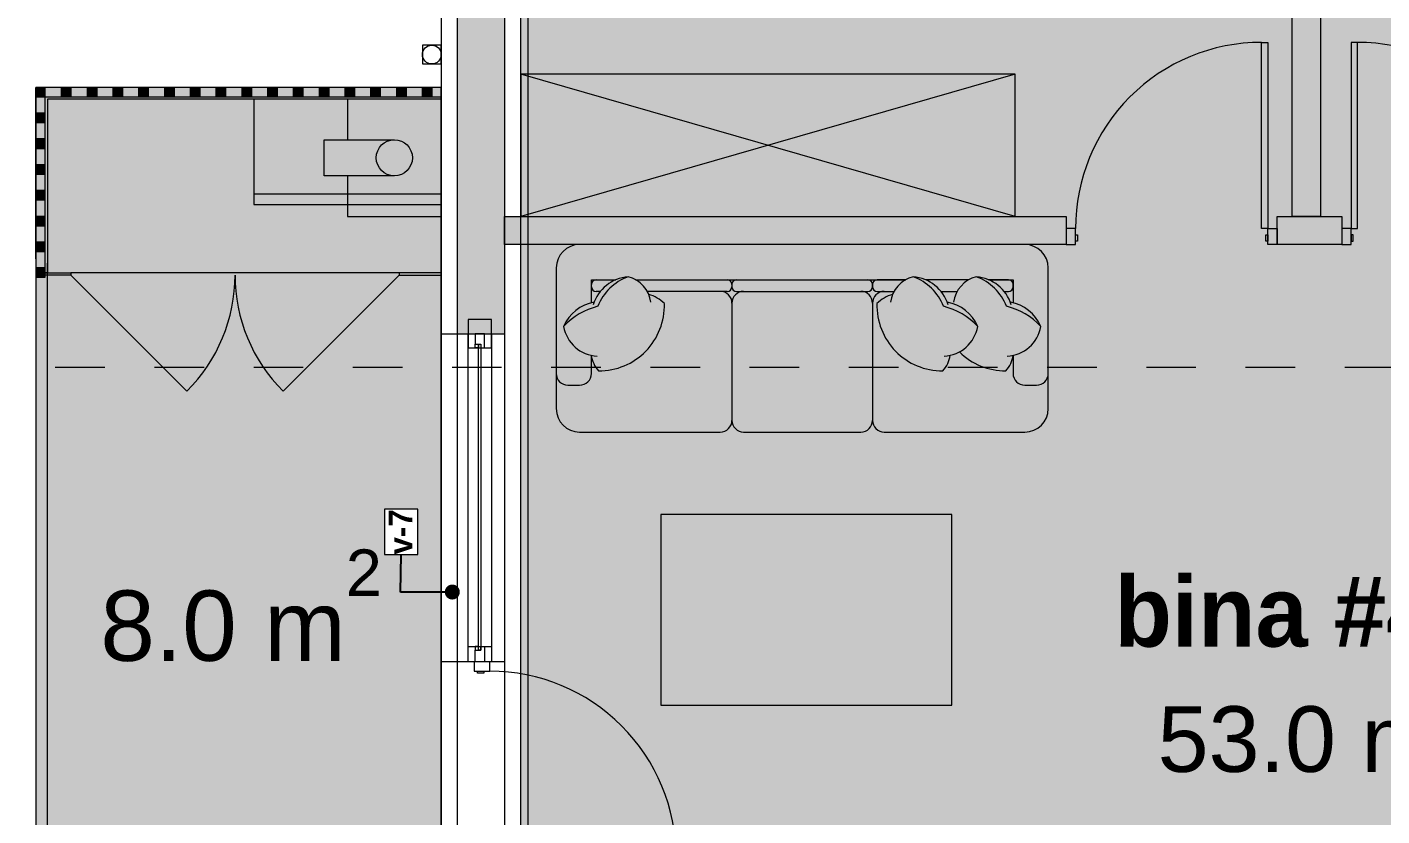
# Model space of a CAD drawing. Header units: millimetres. Extents: x 475206255 to 476720147, y 4620882299 to 4621447368.
# Drawn here: x 475231387 to 475237169, y 4621152699 to 4621156063 of the extents above; entities that cross this region are included whole.
import ezdxf

# ---------------------------------------------------------------- set-up
doc = ezdxf.new("R2010")
doc.units = ezdxf.units.MM
doc.header["$MEASUREMENT"] = 0
doc.set_wipeout_variables(frame=1)
doc.linetypes.add('Dashed', pattern=[423.333333, 211.666667, -211.666667])
for name, color, linetype, lineweight in [('2D Drafting - General_Pen_No__1_Pen_No__7', 7, 'Continuous', 0), ('2D Drafting - General_Pen_No__250_Pen_No__7_Pen_No__250', 7, 'Continuous', 0), ('2D Drafting - General_Pen_No__250_Pen_No__7_Pen_No__7', 7, 'Continuous', 0), ('2D Drafting - General_Pen_No__7_Pen_No__7_Pen_No__7', 7, 'Continuous', 0), ('Annotation - Text_Pen_No__7_Pen_No__142', 142, 'Continuous', 0), ('Doors_Pen_No__7_Pen_No__7_Pen_No__7', 7, 'Continuous', 0), ('G-Anno-Nplt_Pen_No__142', 142, 'Continuous', 0), ('G-Anno-Nplt_Pen_No__151', 151, 'Continuous', 0), ('G-Anno-Nplt_Pen_No__4', 7, 'Continuous', 0), ('G-Anno-Nplt_Pen_No__7', 7, 'Continuous', 0), ('gegmebi_Pen_No__1_Pen_No__7', 7, 'Continuous', 0), ('gegmebi_Pen_No__7_Pen_No__7', 7, 'Continuous', 0), ('kar-panjara_Pen_No__7_Pen_No__7_Pen_No__7', 7, 'Continuous', 0), ('New_0_Pen_No__7', 7, 'Continuous', 0), ('New_2D Drafting - General_Pen_No__250_Pen_No__7_Pen_No__255', 255, 'Continuous', 0), ('New_2D Drafting - General_Pen_No__30_Pen_No__9_Pen_No__9_Pen_No__255', 255, 'Continuous', 0), ('New_2D Drafting - General_Pen_No__30_Pen_No__9_Pen_No__9_Pen_No__7', 7, 'Continuous', 0), ('New_Annotation - Label_Pen_No__1', 1, 'Continuous', 0), ('New_Doors_Pen_No__7_Pen_No__7_Pen_No__250', 7, 'Continuous', 0), ('New_reg_nak_Pen_No__250', 7, 'Continuous', 0), ('New_reg_nak_Pen_No__7', 7, 'Continuous', 0), ('New_shenobebi_Pen_No__1', 1, 'Continuous', 0), ('New_shenobebi_Pen_No__7', 7, 'Continuous', 0), ('New_Structural - Bearing_Pen_No__250', 7, 'Continuous', 0), ('zoma_Pen_No__1', 1, 'Continuous', 0), ('zoma_Pen_No__142', 142, 'Continuous', 0), ('zoma_Pen_No__5_Pen_No__5', 5, 'Continuous', 0)]:
    doc.layers.add(name, color=color, linetype=linetype, lineweight=lineweight)
doc.layers.add('G-Anno-Nplt_Pen_No__254', color=7, linetype='Continuous', lineweight=0, true_color=0xcccccc)
doc.layers.add('zoma', color=7, linetype='Continuous')
doc.styles.add('GENERATED_STYLE_1', font='arial.ttf')
doc.styles.add('GENERATED_STYLE_2', font='arial.ttf')
doc.styles.add('GENERATED_STYLE_5', font='')
doc.styles.add('GENERATED_STYLE_8', font='')
doc.styles.get('GENERATED_STYLE_5').set_extended_font_data('Avaza', bold=True)
doc.styles.get('GENERATED_STYLE_8').set_extended_font_data('AcadMtavr', bold=True)
doc.dimstyles.new('GENERATED_STYLE__12', dxfattribs={"dimtxt": 500, "dimasz": 228, "dimexe": 0.18, "dimexo": 3, "dimgap": 0, "dimtad": 1, "dimtih": 1, "dimtoh": 1, "dimlfac": 0.001, "dimzin": 0, "dimdsep": 46, "dimtxsty": 'GENERATED_STYLE_2', "dimblk": 'ARROWHEAD_2', "dimblk1": 'ARROWHEAD_2', "dimblk2": 'ARROWHEAD_2', "dimcen": 0.09, "dimclrd": 1, "dimclre": 1, "dimclrt": 1, "dimadec": 0, "dimazin": 0, "dimtfac": 1, "dimtdec": 4, "dimtmove": 2, "dimatfit": 3, "dimfxl": 1, "dimtolj": 1, "dimtzin": 0, "dimarcsym": 0})
doc.dimstyles.new('GENERATED_STYLE__3', dxfattribs={"dimtxt": 200, "dimasz": 64.421331, "dimexe": 0.18, "dimexo": 3, "dimgap": 0, "dimtad": 1, "dimtih": 1, "dimtoh": 1, "dimlfac": 0.001, "dimzin": 0, "dimdsep": 46, "dimtxsty": 'GENERATED_STYLE_2', "dimblk": 'ARROWHEAD_2', "dimblk1": 'ARROWHEAD_2', "dimblk2": 'ARROWHEAD_2', "dimcen": 0.09, "dimclrd": 142, "dimclre": 142, "dimclrt": 142, "dimadec": 0, "dimazin": 0, "dimtfac": 1, "dimtdec": 4, "dimtmove": 0, "dimatfit": 3, "dimfxl": 1, "dimtolj": 1, "dimtzin": 0, "dimarcsym": 0})
doc.dimstyles.new('GENERATED_STYLE__33', dxfattribs={"dimtxt": 0.18, "dimasz": 127.68, "dimexe": 0.18, "dimexo": 0.0625, "dimgap": 0, "dimtad": 0, "dimtih": 1, "dimtoh": 1, "dimdec": 4, "dimzin": 0, "dimdsep": 46, "dimcen": 0.09, "dimadec": 0, "dimazin": 0, "dimtfac": 1, "dimtdec": 4, "dimtmove": 0, "dimatfit": 3, "dimldrblk": 'ARROWHEAD_11', "dimfxl": 1, "dimtolj": 1, "dimtzin": 0, "dimarcsym": 0})
doc.dimstyles.new('GENERATED_STYLE__9', dxfattribs={"dimtxt": 200, "dimasz": 64.421331, "dimexe": 0.18, "dimexo": 3, "dimgap": 0, "dimtad": 1, "dimlfac": 0.001, "dimzin": 0, "dimdsep": 46, "dimtxsty": 'GENERATED_STYLE_2', "dimblk": 'ARROWHEAD_2', "dimblk1": 'ARROWHEAD_2', "dimblk2": 'ARROWHEAD_2', "dimcen": 0.09, "dimclrd": 142, "dimclre": 142, "dimclrt": 142, "dimadec": 0, "dimazin": 0, "dimtfac": 1, "dimtdec": 4, "dimtmove": 0, "dimatfit": 3, "dimfxl": 1, "dimtolj": 1, "dimtzin": 0, "dimarcsym": 0})

# ---------------------------------------------------------------- blocks, each defined once
blk = doc.blocks.new('*D165', base_point=(475826095.8, 4621095193.2))
at = {"layer": 'zoma_Pen_No__142', "color": 142, "linetype": 'Continuous', "lineweight": 0, "transparency": 16777216}
for p, q in [((475299133.3, 4621159406.2), (475299133.3, 4621159447.6)), ((475299196.9, 4621159406.2), (475299069.8, 4621159406.2)), ((475299175.7, 4621159381.7), (475299091, 4621159430.6)), ((475299133.3, 4621144206.2), (475299133.3, 4621159406.2)), ((475299091, 4621144230.6), (475299175.7, 4621144181.7)), ((475299196.9, 4621144206.2), (475299069.8, 4621144206.2)), ((475299133.3, 4621144164.7), (475299133.3, 4621144206.2))]:
    blk.add_line(p, q, dxfattribs=at)
at = {"layer": 'zoma_Pen_No__142', "color": 142, "lineweight": 0, "transparency": 16777216, "insert": (475299093.3, 4621151463), "char_height": 200, "attachment_point": 7, "rotation": 90, "style": 'GENERATED_STYLE_2'}
blk.add_mtext('\\A1;{\\pql;\\fArial|b0|i0|c204|p0;\\W1.000000;15.20}', dxfattribs=at)
blk = doc.blocks.new('ARROWHEAD_2')
at = {"color": 0, "linetype": 'Continuous', "lineweight": 0}
for p, q in [((-0.378, -0.655), (0.378, 0.655)), ((0, 0), (-1, 0))]:
    blk.add_line(p, q, dxfattribs=at)
blk = doc.blocks.new('*D172', base_point=(475826095.8, 4621095193.2))
at = {"layer": 'zoma_Pen_No__142', "color": 142, "linetype": 'Continuous', "lineweight": 0, "transparency": 16777216}
for p, q in [((475298407.8, 4621154206.2), (475298280.6, 4621154206.2)), ((475298301.8, 4621154230.6), (475298386.6, 4621154181.7)), ((475298344.2, 4621152606.2), (475298344.2, 4621154206.2)), ((475298301.8, 4621152630.6), (475298386.6, 4621152581.7)), ((475298407.8, 4621152606.2), (475298280.6, 4621152606.2))]:
    blk.add_line(p, q, dxfattribs=at)
at = {"layer": 'zoma_Pen_No__142', "color": 142, "lineweight": 0, "transparency": 16777216, "insert": (475298304.2, 4621153139.2), "char_height": 200, "attachment_point": 7, "rotation": 90, "style": 'GENERATED_STYLE_2'}
blk.add_mtext('\\A1;{\\pql;\\fArial|b0|i0|c204|p0;\\W1.000000;1.60}', dxfattribs=at)
blk = doc.blocks.new('*D173', base_point=(475826095.8, 4621095193.2))
at = {"layer": 'zoma_Pen_No__142', "color": 142, "linetype": 'Continuous', "lineweight": 0, "transparency": 16777216}
for p, q in [((475298407.8, 4621159006.2), (475298280.6, 4621159006.2)), ((475298301.8, 4621159030.6), (475298386.6, 4621158981.7)), ((475298344.2, 4621154206.2), (475298344.2, 4621159006.2)), ((475298407.8, 4621154206.2), (475298280.6, 4621154206.2)), ((475298301.8, 4621154230.6), (475298386.6, 4621154181.7))]:
    blk.add_line(p, q, dxfattribs=at)
at = {"layer": 'zoma_Pen_No__142', "color": 142, "lineweight": 0, "transparency": 16777216, "char_height": 200, "attachment_point": 7, "rotation": 90, "style": 'GENERATED_STYLE_2'}
for s, insert in [('\\A1;{\\pql;\\fArial|b0|i0|c204|p0;\\W1.000000;0.40}', (475298304.2, 4621158447.8)), ('\\A1;{\\pql;\\fArial|b0|i0|c204|p0;\\W1.000000;4.80}', (475298304.2, 4621156339.2))]:
    blk.add_mtext(s, dxfattribs=dict(at, insert=insert))
blk = doc.blocks.new('*D279', base_point=(475826095.8, 4621095193.2))
at = {"layer": 'zoma_Pen_No__1', "color": 1, "linetype": 'Continuous', "lineweight": 0, "transparency": 16777216}
for p, q in [((475225307.6, 4621143981.2), (475225307.6, 4621144431.2)), ((475233224.3, 4621143981.2), (475233224.3, 4621144431.2)), ((475225394.2, 4621144356.2), (475225221, 4621144056.2)), ((475233137.7, 4621144056.2), (475233310.9, 4621144356.2)), ((475225160.9, 4621144206.2), (475225307.6, 4621144206.2)), ((475225307.6, 4621144206.2), (475233224.3, 4621144206.2)), ((475233224.3, 4621144206.2), (475233371, 4621144206.2))]:
    blk.add_line(p, q, dxfattribs=at)
at = {"layer": 'zoma_Pen_No__1', "color": 1, "lineweight": 0, "transparency": 16777216, "insert": (475225778.7, 4621144306.2), "char_height": 500, "attachment_point": 7, "style": 'GENERATED_STYLE_2'}
blk.add_mtext('\\A1;{\\pql;\\fArial|b0|i0|c204|p0;\\W1.000000;16.07}', dxfattribs=at)
blk = doc.blocks.new('*D1331', base_point=(475826095.8, 4621095193.2))
at = {"layer": 'zoma_Pen_No__142', "color": 142, "linetype": 'Continuous', "lineweight": 0, "transparency": 16777216}
for p, q in [((475233219.4, 4621160358.8), (475233219.4, 4621160486)), ((475233619.4, 4621160358.8), (475233619.4, 4621160486)), ((475233177.9, 4621160422.4), (475233219.4, 4621160422.4)), ((475233243.8, 4621160464.8), (475233194.9, 4621160380)), ((475233219.4, 4621160422.4), (475233619.4, 4621160422.4)), ((475233643.8, 4621160464.8), (475233594.9, 4621160380))]:
    blk.add_line(p, q, dxfattribs=at)
at = {"layer": 'zoma_Pen_No__142', "color": 142, "lineweight": 0, "transparency": 16777216, "insert": (475232661, 4621160462.4), "char_height": 200, "attachment_point": 7, "style": 'GENERATED_STYLE_2'}
blk.add_mtext('\\A1;{\\pql;\\fArial|b0|i0|c204|p0;\\W1.000000;0.40}', dxfattribs=at)
blk = doc.blocks.new('*D1332', base_point=(475826095.8, 4621095193.2))
at = {"layer": 'zoma_Pen_No__142', "color": 142, "linetype": 'Continuous', "lineweight": 0, "transparency": 16777216}
for p, q in [((475233619.4, 4621160358.8), (475233619.4, 4621160486)), ((475240119.4, 4621160358.8), (475240119.4, 4621160486)), ((475233643.8, 4621160464.8), (475233594.9, 4621160380)), ((475233619.4, 4621160422.4), (475240119.4, 4621160422.4)), ((475240143.8, 4621160464.8), (475240094.9, 4621160380))]:
    blk.add_line(p, q, dxfattribs=at)
at = {"layer": 'zoma_Pen_No__142', "color": 142, "lineweight": 0, "transparency": 16777216, "char_height": 200, "attachment_point": 7, "style": 'GENERATED_STYLE_2'}
for s, insert in [('\\A1;{\\pql;\\fArial|b0|i0|c204|p0;\\W1.000000;6.50}', (475236602.4, 4621160462.4)), ('\\A1;{\\pql;\\fArial|b0|i0|c204|p0;\\W1.000000;0.40}', (475239561, 4621160462.4))]:
    blk.add_mtext(s, dxfattribs=dict(at, insert=insert))
blk = doc.blocks.new('*D1390', base_point=(475826095.8, 4621095193.2))
at = {"layer": 'zoma_Pen_No__142', "color": 142, "linetype": 'Continuous', "lineweight": 0, "transparency": 16777216}
for p, q in [((475233219.4, 4621209735.5), (475233219.4, 4621209862.6)), ((475233619.4, 4621209735.5), (475233619.4, 4621209862.6)), ((475233243.8, 4621209841.4), (475233194.9, 4621209756.6)), ((475233643.8, 4621209841.4), (475233594.9, 4621209756.6)), ((475233177.9, 4621209799), (475233219.4, 4621209799)), ((475233219.4, 4621209799), (475233619.4, 4621209799))]:
    blk.add_line(p, q, dxfattribs=at)
at = {"layer": 'zoma_Pen_No__142', "color": 142, "lineweight": 0, "transparency": 16777216, "insert": (475232661, 4621209839), "char_height": 200, "attachment_point": 7, "style": 'GENERATED_STYLE_2'}
blk.add_mtext('\\A1;{\\pql;\\fArial|b0|i0|c204|p0;\\W1.000000;0.40}', dxfattribs=at)
blk = doc.blocks.new('*D1391', base_point=(475826095.8, 4621095193.2))
at = {"layer": 'zoma_Pen_No__142', "color": 142, "linetype": 'Continuous', "lineweight": 0, "transparency": 16777216}
for p, q in [((475233619.4, 4621209735.5), (475233619.4, 4621209862.6)), ((475240119.4, 4621209735.5), (475240119.4, 4621209862.6)), ((475233643.8, 4621209841.4), (475233594.9, 4621209756.6)), ((475240143.8, 4621209841.4), (475240094.9, 4621209756.6)), ((475233619.4, 4621209799), (475240119.4, 4621209799))]:
    blk.add_line(p, q, dxfattribs=at)
at = {"layer": 'zoma_Pen_No__142', "color": 142, "lineweight": 0, "transparency": 16777216, "char_height": 200, "attachment_point": 7, "style": 'GENERATED_STYLE_2'}
for s, insert in [('\\A1;{\\pql;\\fArial|b0|i0|c204|p0;\\W1.000000;6.50}', (475236602.4, 4621209839)), ('\\A1;{\\pql;\\fArial|b0|i0|c204|p0;\\W1.000000;0.40}', (475239561, 4621209839))]:
    blk.add_mtext(s, dxfattribs=dict(at, insert=insert))
blk = doc.blocks.new('*D1414', base_point=(475826095.8, 4621095193.2))
at = {"layer": 'zoma_Pen_No__142', "color": 142, "linetype": 'Continuous', "lineweight": 0, "transparency": 16777216}
for p, q in [((475233219.4, 4621191190.5), (475233219.4, 4621191317.7)), ((475233619.4, 4621191190.5), (475233619.4, 4621191317.7)), ((475233177.9, 4621191254.1), (475233219.4, 4621191254.1)), ((475233243.8, 4621191296.5), (475233194.9, 4621191211.7)), ((475233219.4, 4621191254.1), (475233619.4, 4621191254.1)), ((475233643.8, 4621191296.5), (475233594.9, 4621191211.7))]:
    blk.add_line(p, q, dxfattribs=at)
at = {"layer": 'zoma_Pen_No__142', "color": 142, "lineweight": 0, "transparency": 16777216, "insert": (475232661, 4621191294.1), "char_height": 200, "attachment_point": 7, "style": 'GENERATED_STYLE_2'}
blk.add_mtext('\\A1;{\\pql;\\fArial|b0|i0|c204|p0;\\W1.000000;0.40}', dxfattribs=at)
blk = doc.blocks.new('*D1415', base_point=(475826095.8, 4621095193.2))
at = {"layer": 'zoma_Pen_No__142', "color": 142, "linetype": 'Continuous', "lineweight": 0, "transparency": 16777216}
for p, q in [((475233619.4, 4621191190.5), (475233619.4, 4621191317.7)), ((475240119.4, 4621191190.5), (475240119.4, 4621191317.7)), ((475233643.8, 4621191296.5), (475233594.9, 4621191211.7)), ((475233619.4, 4621191254.1), (475240119.4, 4621191254.1)), ((475240143.8, 4621191296.5), (475240094.9, 4621191211.7))]:
    blk.add_line(p, q, dxfattribs=at)
at = {"layer": 'zoma_Pen_No__142', "color": 142, "lineweight": 0, "transparency": 16777216, "char_height": 200, "attachment_point": 7, "style": 'GENERATED_STYLE_2'}
for s, insert in [('\\A1;{\\pql;\\fArial|b0|i0|c204|p0;\\W1.000000;6.50}', (475236602.4, 4621191294.1)), ('\\A1;{\\pql;\\fArial|b0|i0|c204|p0;\\W1.000000;0.40}', (475239561, 4621191294.1))]:
    blk.add_mtext(s, dxfattribs=dict(at, insert=insert))
blk = doc.blocks.new('*D1448', base_point=(475826095.8, 4621095193.2))
at = {"layer": 'zoma_Pen_No__142', "color": 142, "linetype": 'Continuous', "lineweight": 0, "transparency": 16777216}
for p, q in [((475233243.8, 4621259031.2), (475233194.9, 4621258946.4)), ((475233219.4, 4621258925.2), (475233219.4, 4621259052.4)), ((475233643.8, 4621259031.2), (475233594.9, 4621258946.4)), ((475233619.4, 4621258925.2), (475233619.4, 4621259052.4)), ((475233177.9, 4621258988.8), (475233219.4, 4621258988.8)), ((475233219.4, 4621258988.8), (475233619.4, 4621258988.8))]:
    blk.add_line(p, q, dxfattribs=at)
at = {"layer": 'zoma_Pen_No__142', "color": 142, "lineweight": 0, "transparency": 16777216, "insert": (475232661, 4621259028.8), "char_height": 200, "attachment_point": 7, "style": 'GENERATED_STYLE_2'}
blk.add_mtext('\\A1;{\\pql;\\fArial|b0|i0|c204|p0;\\W1.000000;0.40}', dxfattribs=at)
blk = doc.blocks.new('*D1449', base_point=(475826095.8, 4621095193.2))
at = {"layer": 'zoma_Pen_No__142', "color": 142, "linetype": 'Continuous', "lineweight": 0, "transparency": 16777216}
for p, q in [((475233643.8, 4621259031.2), (475233594.9, 4621258946.4)), ((475233619.4, 4621258925.2), (475233619.4, 4621259052.4)), ((475240143.8, 4621259031.2), (475240094.9, 4621258946.4)), ((475240119.4, 4621258925.2), (475240119.4, 4621259052.4)), ((475233619.4, 4621258988.8), (475240119.4, 4621258988.8))]:
    blk.add_line(p, q, dxfattribs=at)
at = {"layer": 'zoma_Pen_No__142', "color": 142, "lineweight": 0, "transparency": 16777216, "char_height": 200, "attachment_point": 7, "style": 'GENERATED_STYLE_2'}
for s, insert in [('\\A1;{\\pql;\\fArial|b0|i0|c204|p0;\\W1.000000;6.50}', (475236602.4, 4621259028.8)), ('\\A1;{\\pql;\\fArial|b0|i0|c204|p0;\\W1.000000;0.40}', (475239561, 4621259028.8))]:
    blk.add_mtext(s, dxfattribs=dict(at, insert=insert))
blk = doc.blocks.new('*D1472', base_point=(475826095.8, 4621095193.2))
at = {"layer": 'zoma_Pen_No__142', "color": 142, "linetype": 'Continuous', "lineweight": 0, "transparency": 16777216}
for p, q in [((475233219.4, 4621240380.3), (475233219.4, 4621240507.4)), ((475233619.4, 4621240380.3), (475233619.4, 4621240507.4)), ((475233243.8, 4621240486.2), (475233194.9, 4621240401.5)), ((475233643.8, 4621240486.2), (475233594.9, 4621240401.5)), ((475233177.9, 4621240443.8), (475233219.4, 4621240443.8)), ((475233219.4, 4621240443.8), (475233619.4, 4621240443.8))]:
    blk.add_line(p, q, dxfattribs=at)
at = {"layer": 'zoma_Pen_No__142', "color": 142, "lineweight": 0, "transparency": 16777216, "insert": (475232661, 4621240483.8), "char_height": 200, "attachment_point": 7, "style": 'GENERATED_STYLE_2'}
blk.add_mtext('\\A1;{\\pql;\\fArial|b0|i0|c204|p0;\\W1.000000;0.40}', dxfattribs=at)
blk = doc.blocks.new('*D1473', base_point=(475826095.8, 4621095193.2))
at = {"layer": 'zoma_Pen_No__142', "color": 142, "linetype": 'Continuous', "lineweight": 0, "transparency": 16777216}
for p, q in [((475233619.4, 4621240380.3), (475233619.4, 4621240507.4)), ((475240119.4, 4621240380.3), (475240119.4, 4621240507.4)), ((475233643.8, 4621240486.2), (475233594.9, 4621240401.5)), ((475240143.8, 4621240486.2), (475240094.9, 4621240401.5)), ((475233619.4, 4621240443.8), (475240119.4, 4621240443.8))]:
    blk.add_line(p, q, dxfattribs=at)
at = {"layer": 'zoma_Pen_No__142', "color": 142, "lineweight": 0, "transparency": 16777216, "char_height": 200, "attachment_point": 7, "style": 'GENERATED_STYLE_2'}
for s, insert in [('\\A1;{\\pql;\\fArial|b0|i0|c204|p0;\\W1.000000;6.50}', (475236602.4, 4621240483.8)), ('\\A1;{\\pql;\\fArial|b0|i0|c204|p0;\\W1.000000;0.40}', (475239561, 4621240483.8))]:
    blk.add_mtext(s, dxfattribs=dict(at, insert=insert))
blk = doc.blocks.new('ARROWHEAD_11')
at = {"color": 0, "linetype": 'Continuous', "lineweight": 0}
blk.add_line((0, 0), (-1, 0), dxfattribs=at)
at = {"color": 0, "linetype": 'Continuous', "lineweight": 0, "const_width": 0.25, "flags": 128}
blk.add_lwpolyline([(-0.125, 0, 1), (0.125, 0, 1)], format="xyb", close=True, dxfattribs=at)

msp = doc.modelspace()

# ---------------------------------------------------------------- hatches: boundary and pattern name
at = {"layer": '2D Drafting - General_Pen_No__250_Pen_No__7_Pen_No__7', "linetype": 'Continuous', "lineweight": 0}
for points in [[(475236786.715, 4621155256.167), (475236786.715, 4621159206.167), (475236906.715, 4621159206.167), (475236906.715, 4621155256.167)], [(475233424.343, 4621159006.167), (475233424.343, 4621154755.69), (475233224.343, 4621154755.69), (475233224.343, 4621159006.167)], [(475231474.396, 4621155015.539), (475231464.396, 4621155015.539), (475231464.396, 4621155766.161), (475231474.396, 4621155766.161), (475233154.396, 4621155766.161), (475233154.396, 4621155756.161), (475231474.396, 4621155756.161)], [(475233424.343, 4621155256.136), (475235821.968, 4621155256.136), (475235821.968, 4621155136.136), (475233424.343, 4621155136.136)], [(475236721.969, 4621155256.167), (475236998.511, 4621155256.167), (475236998.511, 4621155136.167), (475236721.969, 4621155136.167)], [(475231574.391, 4621155005.834), (475231464.391, 4621155005.834), (475231464.391, 4621155015.834), (475231574.391, 4621155015.834)], [(475233154.396, 4621155015.834), (475232974.391, 4621155015.834), (475232974.391, 4621155005.834), (475233154.396, 4621155005.834)]]:
    msp.add_hatch(color=7, dxfattribs=at).paths.add_polyline_path(points)
at = {"layer": 'G-Anno-Nplt_Pen_No__151', "linetype": 'Continuous', "lineweight": 0, "true_color": 0x1f2f3f}
msp.add_hatch(color=169, dxfattribs=at).paths.add_polyline_path([(475233494.343, 4621150076.167), (475233494.343, 4621150945.979), (475233894.343, 4621150945.979), (475233894.343, 4621151776.167), (475233694.343, 4621151776.167), (475233694.343, 4621152076.167), (475233494.343, 4621152076.167), (475233494.343, 4621152660.369), (475233494.343, 4621153166.355), (475233494.343, 4621158936.167), (475233694.343, 4621158936.167), (475233694.343, 4621159136.167), (475240054.343, 4621159136.167), (475240054.343, 4621158936.167), (475240054.343, 4621156069.332), (475240124.343, 4621156069.332), (475240124.343, 4621154316.542), (475239724.343, 4621154316.542), (475239724.343, 4621153556.524), (475240254.343, 4621153556.524), (475240254.343, 4621152076.167), (475236954.343, 4621152076.167), (475236954.343, 4621150076.167)])
at = {"layer": 'G-Anno-Nplt_Pen_No__254', "linetype": 'Continuous', "lineweight": 0, "true_color": 0x333333}
msp.add_hatch(color=250, dxfattribs=at).paths.add_polyline_path([(475231424.392, 4621155806.162), (475231424.392, 4621151206.162), (475233154.396, 4621151206.162), (475233154.396, 4621155806.161)])
at = {"layer": 'New_2D Drafting - General_Pen_No__250_Pen_No__7_Pen_No__255', "linetype": 'Continuous', "lineweight": 0}
for points in [[(475233154.396, 4621155756.161), (475233154.396, 4621155306.161), (475232354.396, 4621155306.161), (475232354.396, 4621155756.161)], [(475233154.396, 4621155756.161), (475233154.391, 4621155256.161), (475232754.396, 4621155256.165), (475232754.397, 4621155429.15), (475232654.395, 4621155429.151), (475232654.396, 4621155583.177), (475232754.399, 4621155583.176), (475232754.4, 4621155756.165)]]:
    msp.add_hatch(color=255, dxfattribs=at).paths.add_polyline_path(points)
at = {"layer": 'New_2D Drafting - General_Pen_No__30_Pen_No__9_Pen_No__9_Pen_No__255', "linetype": 'Continuous', "lineweight": 0}
for points in [[(475231424.392, 4621155766.161), (475231464.392, 4621155766.161), (475231464.392, 4621155806.161), (475231424.392, 4621155806.161)], [(475231574.391, 4621155806.161), (475231574.391, 4621155766.161), (475231534.391, 4621155766.161), (475231534.391, 4621155806.161)], [(475231684.391, 4621155806.161), (475231684.391, 4621155766.161), (475231644.391, 4621155766.161), (475231644.391, 4621155806.161)], [(475231794.391, 4621155806.161), (475231794.391, 4621155766.161), (475231754.391, 4621155766.161), (475231754.391, 4621155806.161)], [(475231904.391, 4621155806.161), (475231904.391, 4621155766.161), (475231864.391, 4621155766.161), (475231864.391, 4621155806.161)], [(475232014.391, 4621155806.161), (475232014.391, 4621155766.161), (475231974.391, 4621155766.161), (475231974.391, 4621155806.161)], [(475232124.391, 4621155806.161), (475232124.391, 4621155766.161), (475232084.391, 4621155766.161), (475232084.391, 4621155806.161)], [(475232234.391, 4621155806.161), (475232234.391, 4621155766.161), (475232194.391, 4621155766.161), (475232194.391, 4621155806.161)], [(475232344.391, 4621155806.161), (475232344.391, 4621155766.161), (475232304.391, 4621155766.161), (475232304.391, 4621155806.161)], [(475232454.391, 4621155806.161), (475232454.391, 4621155766.161), (475232414.391, 4621155766.161), (475232414.391, 4621155806.161)], [(475232564.391, 4621155806.161), (475232564.391, 4621155766.161), (475232524.391, 4621155766.161), (475232524.391, 4621155806.161)], [(475232674.391, 4621155806.161), (475232674.391, 4621155766.161), (475232634.391, 4621155766.161), (475232634.391, 4621155806.161)], [(475232784.391, 4621155806.161), (475232784.391, 4621155766.161), (475232744.391, 4621155766.161), (475232744.391, 4621155806.161)], [(475232894.391, 4621155806.161), (475232894.391, 4621155766.161), (475232854.391, 4621155766.161), (475232854.391, 4621155806.161)], [(475233004.391, 4621155806.161), (475233004.391, 4621155766.161), (475232964.391, 4621155766.161), (475232964.391, 4621155806.161)], [(475233114.391, 4621155806.161), (475233114.391, 4621155766.161), (475233074.391, 4621155766.161), (475233074.391, 4621155806.161)], [(475231424.392, 4621155656.161), (475231464.392, 4621155656.161), (475231464.392, 4621155696.161), (475231424.392, 4621155696.161)], [(475231424.392, 4621155546.161), (475231464.392, 4621155546.161), (475231464.392, 4621155586.161), (475231424.392, 4621155586.161)], [(475231424.392, 4621155436.161), (475231464.392, 4621155436.161), (475231464.392, 4621155476.161), (475231424.392, 4621155476.161)], [(475231424.392, 4621155326.161), (475231464.392, 4621155326.161), (475231464.392, 4621155366.161), (475231424.392, 4621155366.161)], [(475231424.392, 4621155216.161), (475231464.392, 4621155216.161), (475231464.392, 4621155256.161), (475231424.392, 4621155256.161)], [(475231424.392, 4621155106.161), (475231464.392, 4621155106.161), (475231464.392, 4621155146.161), (475231424.392, 4621155146.161)], [(475231424.392, 4621154996.161), (475231464.392, 4621154996.161), (475231464.392, 4621155036.161), (475231424.392, 4621155036.161)]]:
    msp.add_hatch(color=255, dxfattribs=at).paths.add_polyline_path(points)

# ---------------------------------------------------------------- linework, layer by layer
at = {"layer": '2D Drafting - General_Pen_No__1_Pen_No__7', "color": 7, "linetype": 'Continuous', "lineweight": 0, "flags": 128}
msp.add_lwpolyline([(475233224.343, 4621152006.167), (475233224.343, 4621159006.167), (475233524.343, 4621159006.167), (475233524.343, 4621152006.167)], close=True, dxfattribs=at)
at = {"layer": '2D Drafting - General_Pen_No__1_Pen_No__7', "color": 7, "linetype": 'Continuous', "lineweight": 0}
msp.add_circle((475233114.295, 4621155946.161), 40, dxfattribs=at)
at = {"layer": '2D Drafting - General_Pen_No__250_Pen_No__7_Pen_No__250', "color": 7, "linetype": 'Continuous', "lineweight": 0, "flags": 128}
for points in [[(475236786.715, 4621155256.167), (475236786.715, 4621159206.167), (475236906.715, 4621159206.167), (475236906.715, 4621155256.167)], [(475231474.396, 4621155015.539), (475231464.396, 4621155015.539), (475231464.396, 4621155766.161), (475231474.396, 4621155766.161), (475233154.396, 4621155766.161), (475233154.396, 4621155756.161), (475231474.396, 4621155756.161)], [(475233424.343, 4621155256.136), (475235821.968, 4621155256.136), (475235821.968, 4621155136.136), (475233424.343, 4621155136.136)], [(475236721.969, 4621155256.167), (475236998.511, 4621155256.167), (475236998.511, 4621155136.167), (475236721.969, 4621155136.167)], [(475231574.391, 4621155005.834), (475231464.391, 4621155005.834), (475231464.391, 4621155015.834), (475231574.391, 4621155015.834)], [(475233154.396, 4621155015.834), (475232974.391, 4621155015.834), (475232974.391, 4621155005.834), (475233154.396, 4621155005.834)]]:
    msp.add_lwpolyline(points, close=True, dxfattribs=at)
at = {"layer": '2D Drafting - General_Pen_No__7_Pen_No__7_Pen_No__7', "color": 7, "linetype": 'Continuous', "lineweight": 0}
for centre, start, end in [((475236655.792, 4621155203.902), 89.998516, 180.0001975), ((475237064.689, 4621155203.902), 359.9998025, 90.001484), ((475233362.605, 4621152521.867), 0, 90.0016815)]:
    msp.add_arc(centre, 794.311, start, end, dxfattribs=at)
at = {"layer": 'Doors_Pen_No__7_Pen_No__7_Pen_No__7', "color": 7, "linetype": 'Continuous', "lineweight": 0, "flags": 128}
for points in [[(475236682.458, 4621155203.901), (475236655.792, 4621155203.902), (475236655.812, 4621155998.213), (475236682.479, 4621155998.212)], [(475237038.022, 4621155203.901), (475237064.689, 4621155203.902), (475237064.668, 4621155998.213), (475237038.002, 4621155998.212)], [(475235821.968, 4621155136.167), (475235861.479, 4621155136.166), (475235861.481, 4621155203.899), (475235821.969, 4621155203.9)], [(475235870.368, 4621155150.566), (475235861.479, 4621155150.566), (475235861.48, 4621155177.232), (475235870.369, 4621155177.232)], [(475236682.457, 4621155150.568), (475236673.568, 4621155150.568), (475236673.569, 4621155177.235), (475236682.458, 4621155177.234)], [(475236721.968, 4621155136.167), (475236682.457, 4621155136.168), (475236682.458, 4621155203.901), (475236721.969, 4621155203.9)], [(475236998.513, 4621155136.167), (475237038.024, 4621155136.168), (475237038.022, 4621155203.901), (475236998.511, 4621155203.9)], [(475237038.024, 4621155150.568), (475237046.913, 4621155150.568), (475237046.912, 4621155177.235), (475237038.023, 4621155177.234)], [(475233294.848, 4621153355.69), (475233294.848, 4621153316.179), (475233362.581, 4621153316.179), (475233362.581, 4621153355.69)], [(475233309.248, 4621153307.29), (475233309.248, 4621153316.179), (475233335.915, 4621153316.179), (475233335.915, 4621153307.29)]]:
    msp.add_lwpolyline(points, close=True, dxfattribs=at)
at = {"layer": 'G-Anno-Nplt_Pen_No__4', "color": 7, "linetype": 'Continuous', "lineweight": 0, "flags": 128}
for points in [[(475233494.343, 4621150076.167), (475233494.343, 4621150945.979), (475233894.343, 4621150945.979), (475233894.343, 4621151776.167), (475233694.343, 4621151776.167), (475233694.343, 4621152076.167), (475233494.343, 4621152076.167), (475233494.343, 4621152660.369), (475233494.343, 4621153166.355), (475233494.343, 4621158936.167), (475233694.343, 4621158936.167), (475233694.343, 4621159136.167), (475240054.343, 4621159136.167), (475240054.343, 4621158936.167), (475240054.343, 4621156069.332), (475240124.343, 4621156069.332), (475240124.343, 4621154316.542), (475239724.343, 4621154316.542), (475239724.343, 4621153556.524), (475240254.343, 4621153556.524), (475240254.343, 4621152076.167), (475236954.343, 4621152076.167), (475236954.343, 4621150076.167)], [(475231424.392, 4621155806.162), (475231424.392, 4621151206.162), (475233154.396, 4621151206.162), (475233154.396, 4621155806.161)]]:
    msp.add_lwpolyline(points, close=True, dxfattribs=at)
at = {"layer": 'gegmebi_Pen_No__1_Pen_No__7', "color": 7, "linetype": 'Continuous', "lineweight": 0, "flags": 128}
for points in [[(475232754.397, 4621155429.15), (475232754.396, 4621155256.165), (475233154.391, 4621155256.161), (475233154.396, 4621155756.161), (475232754.4, 4621155756.165), (475232754.399, 4621155583.176)], [(475232954.396, 4621155429.148), (475232654.395, 4621155429.151), (475232654.396, 4621155583.177), (475232954.397, 4621155583.174)]]:
    msp.add_lwpolyline(points, dxfattribs=at)
at = {"layer": 'gegmebi_Pen_No__7_Pen_No__7', "color": 7, "linetype": 'Continuous', "lineweight": 0}
for p, q in [((475233074.295, 4621155986.161), (475233074.295, 4621155906.161)), ((475233154.295, 4621155986.161), (475233074.295, 4621155986.161)), ((475233154.295, 4621155906.161), (475233154.295, 4621155986.161)), ((475233074.295, 4621155906.161), (475233154.295, 4621155906.161))]:
    msp.add_line(p, q, dxfattribs=at)
at = {"layer": 'kar-panjara_Pen_No__7_Pen_No__7_Pen_No__7', "color": 7, "linetype": 'Continuous', "lineweight": 0, "flags": 128}
for points in [[(475233368.915, 4621154696.015), (475233368.943, 4621154816.015), (475233268.943, 4621154816.015), (475233268.943, 4621154696.015)], [(475233268.924, 4621153355.69), (475233268.972, 4621154755.69), (475233368.798, 4621154755.69), (475233368.938, 4621153355.69)], [(475233299.059, 4621154755.69), (475233299.059, 4621154710.69), (475233314.059, 4621154710.69), (475233324.059, 4621154710.69), (475233324.059, 4621154696.015), (475233339.059, 4621154696.015), (475233339.059, 4621154755.69)], [(475233299.059, 4621154696.015), (475233299.059, 4621154710.69), (475233314.059, 4621154710.69), (475233314.059, 4621154696.015)], [(475233314.059, 4621153406.12), (475233314.059, 4621154710.69), (475233324.059, 4621154710.69), (475233324.059, 4621153406.12)], [(475233368.888, 4621153421.12), (475233368.888, 4621153355.69), (475233268.943, 4621153355.69), (475233268.943, 4621153421.12)], [(475233299.059, 4621153355.69), (475233299.059, 4621153406.12), (475233314.059, 4621153406.12), (475233324.059, 4621153406.12), (475233324.059, 4621153421.12), (475233339.059, 4621153421.12), (475233339.059, 4621153355.69)], [(475233299.059, 4621153421.12), (475233299.059, 4621153406.12), (475233314.059, 4621153406.12), (475233314.059, 4621153421.12)]]:
    msp.add_lwpolyline(points, close=True, dxfattribs=at)
at = {"layer": 'New_0_Pen_No__7', "color": 7, "linetype": 'Continuous', "lineweight": 0}
for p, q in [((475235645.259, 4621155136.136), (475233745.259, 4621155136.136)), ((475233645.259, 4621155036.136), (475233645.259, 4621154436.136)), ((475233795.259, 4621154887.874), (475233795.259, 4621154986.136)), ((475233795.259, 4621154986.136), (475233900.445, 4621154986.136)), ((475233815.259, 4621154986.136), (475233900.445, 4621154986.136)), ((475233983.627, 4621154986.136), (475235137.543, 4621154986.136)), ((475235137.543, 4621154986.136), (475235015.259, 4621154986.136)), ((475235406.891, 4621154986.136), (475235220.725, 4621154986.136)), ((475235575.259, 4621154986.136), (475235490.073, 4621154986.136)), ((475235490.073, 4621154986.136), (475235595.259, 4621154986.136)), ((475235595.259, 4621154986.136), (475235595.259, 4621154887.874)), ((475235745.259, 4621154436.136), (475235745.259, 4621155036.136)), ((475233795.259, 4621154956.136), (475233795.259, 4621154966.136)), ((475233833.415, 4621154936.136), (475233815.259, 4621154936.136)), ((475234375.259, 4621154936.136), (475234033.974, 4621154936.136)), ((475234395.259, 4621154966.136), (475234395.259, 4621154956.136)), ((475234395.259, 4621154966.136), (475234395.259, 4621154956.136)), ((475234415.259, 4621154936.136), (475234975.259, 4621154936.136)), ((475234995.259, 4621154956.136), (475234995.259, 4621154966.136)), ((475234995.259, 4621154966.136), (475234995.259, 4621154956.136)), ((475235015.259, 4621154936.136), (475235087.196, 4621154936.136)), ((475235287.755, 4621154936.136), (475235356.544, 4621154936.136)), ((475235557.103, 4621154936.136), (475235575.259, 4621154936.136)), ((475235595.259, 4621154956.136), (475235595.259, 4621154966.136)), ((475234395.259, 4621154886.136), (475234395.259, 4621154386.136)), ((475234995.259, 4621154886.136), (475234995.259, 4621154386.136)), ((475233795.259, 4621154586.136), (475233795.259, 4621154663.605)), ((475235595.259, 4621154663.605), (475235595.259, 4621154586.136)), ((475233695.259, 4621154536.136), (475233745.259, 4621154536.136)), ((475235645.259, 4621154536.136), (475235695.259, 4621154536.136)), ((475233745.259, 4621154336.136), (475234345.259, 4621154336.136)), ((475234445.259, 4621154336.136), (475234945.259, 4621154336.136)), ((475235045.259, 4621154336.136), (475235645.259, 4621154336.136))]:
    msp.add_line(p, q, dxfattribs=at)
for points in [[(475235604.343, 4621155256.136), (475233494.343, 4621155862.289)], [(475235604.343, 4621155862.289), (475233494.343, 4621155256.136)]]:
    msp.add_lwpolyline(points, dxfattribs=at)
for points in [[(475233494.343, 4621155256.136), (475235604.343, 4621155256.136), (475235604.343, 4621155862.289), (475233494.343, 4621155862.289)], [(475235333.186, 4621153171.034), (475235333.186, 4621153984.781), (475234092.481, 4621153984.781), (475234092.481, 4621153171.034)]]:
    msp.add_lwpolyline(points, close=True, dxfattribs=at)
for centre, radius, start, end in [((475233745.259, 4621155036.136), 100, 90, 180), ((475235645.259, 4621155036.136), 100, 0, 90), ((475233815.259, 4621154966.136), 20, 90, 180), ((475233965.617, 4621154828.836), 170.267, 94.5331775, 162.728637), ((475234028.652, 4621154791.333), 220.903, 110.2593797, 158.4317465), ((475233920.378, 4621154872.1), 130.403, 7.7680208, 75.8936054), ((475234375.259, 4621154966.136), 20, 0, 90), ((475234415.259, 4621154966.136), 20, 90, 180), ((475234975.259, 4621154966.136), 20, 0, 90), ((475235015.259, 4621154966.136), 20, 90, 180), ((475235200.793, 4621154872.1), 130.403, 104.106394, 172.2319787), ((475235092.518, 4621154791.333), 220.903, 21.5682529, 69.7406196), ((475235155.553, 4621154828.836), 170.267, 17.2713623, 85.4668219), ((475235470.141, 4621154872.1), 130.403, 104.1063943, 172.2319785), ((475235361.866, 4621154791.333), 220.903, 21.5682532, 69.7406198), ((475235424.901, 4621154828.836), 170.267, 17.2713625, 85.466822), ((475235575.259, 4621154966.136), 20, 0, 90), ((475233815.259, 4621154956.136), 20, 180, 270), ((475234345.259, 4621154886.136), 50, 0, 90), ((475234375.259, 4621154956.136), 20, 270, 0), ((475234415.259, 4621154956.136), 20, 180, 270), ((475234445.259, 4621154886.136), 50, 90, 180), ((475234945.259, 4621154886.136), 50, 0, 90), ((475234975.259, 4621154956.136), 20, 270, 0), ((475235015.259, 4621154956.136), 20, 180, 270), ((475235045.259, 4621154886.136), 50, 90, 180), ((475235575.259, 4621154956.136), 20, 270, 0), ((475233839.56, 4621154716.584), 176.927, 100.6386663, 156.6848488), ((475233892.393, 4621154587.669), 293.149, 103.6491603, 137.2632286), ((475233828.892, 4621154875.673), 278.124, 269.4210672, 1.7149844), ((475233993.543, 4621154768.63), 161.732, 45.5055255, 73.220721), ((475235292.278, 4621154875.673), 278.124, 178.2850151, 270.5789325), ((475235127.627, 4621154768.63), 161.732, 106.7792787, 134.4944741), ((475235228.778, 4621154587.669), 293.149, 42.736771, 76.3508393), ((475235281.61, 4621154716.584), 176.927, 23.3151507, 79.3613331), ((475235498.126, 4621154587.669), 293.149, 42.7367709, 76.3508391), ((475235550.958, 4621154716.584), 176.927, 23.3151507, 79.3613332), ((475233825.788, 4621154811.209), 150.728, 189.3928452, 267.9328273), ((475235295.382, 4621154811.209), 150.728, 272.067172, 350.6071542), ((475235564.73, 4621154811.209), 150.728, 272.0671722, 350.6071544), ((475233907.652, 4621154676.028), 113.183, 186.2902503, 223.8883997), ((475235213.518, 4621154676.028), 113.183, 316.1116003, 353.7097495), ((475235561.626, 4621154875.673), 278.124, 225.2882671, 270.5789324), ((475235482.866, 4621154676.028), 113.183, 316.1116003, 353.7097495), ((475233695.259, 4621154586.136), 50, 180, 270), ((475233745.259, 4621154586.136), 50, 270, 0), ((475235645.259, 4621154586.136), 50, 180, 270), ((475235695.259, 4621154586.136), 50, 270, 0), ((475233745.259, 4621154436.136), 100, 180, 270), ((475235645.259, 4621154436.136), 100, 270, 0), ((475234345.259, 4621154386.136), 50, 270, 0), ((475234445.259, 4621154386.136), 50, 180, 270), ((475234945.259, 4621154386.136), 50, 270, 0), ((475235045.259, 4621154386.136), 50, 180, 270)]:
    msp.add_arc(centre, radius, start, end, dxfattribs=at)
at = {"layer": 'New_2D Drafting - General_Pen_No__30_Pen_No__9_Pen_No__9_Pen_No__7', "color": 7, "linetype": 'Continuous', "lineweight": 0, "flags": 128}
for points in [[(475231424.392, 4621155766.161), (475231464.392, 4621155766.161), (475231464.392, 4621155806.161), (475231424.392, 4621155806.161)], [(475231574.391, 4621155806.161), (475231574.391, 4621155766.161), (475231534.391, 4621155766.161), (475231534.391, 4621155806.161)], [(475231684.391, 4621155806.161), (475231684.391, 4621155766.161), (475231644.391, 4621155766.161), (475231644.391, 4621155806.161)], [(475231794.391, 4621155806.161), (475231794.391, 4621155766.161), (475231754.391, 4621155766.161), (475231754.391, 4621155806.161)], [(475231904.391, 4621155806.161), (475231904.391, 4621155766.161), (475231864.391, 4621155766.161), (475231864.391, 4621155806.161)], [(475232014.391, 4621155806.161), (475232014.391, 4621155766.161), (475231974.391, 4621155766.161), (475231974.391, 4621155806.161)], [(475232124.391, 4621155806.161), (475232124.391, 4621155766.161), (475232084.391, 4621155766.161), (475232084.391, 4621155806.161)], [(475232234.391, 4621155806.161), (475232234.391, 4621155766.161), (475232194.391, 4621155766.161), (475232194.391, 4621155806.161)], [(475232344.391, 4621155806.161), (475232344.391, 4621155766.161), (475232304.391, 4621155766.161), (475232304.391, 4621155806.161)], [(475232454.391, 4621155806.161), (475232454.391, 4621155766.161), (475232414.391, 4621155766.161), (475232414.391, 4621155806.161)], [(475232564.391, 4621155806.161), (475232564.391, 4621155766.161), (475232524.391, 4621155766.161), (475232524.391, 4621155806.161)], [(475232674.391, 4621155806.161), (475232674.391, 4621155766.161), (475232634.391, 4621155766.161), (475232634.391, 4621155806.161)], [(475232784.391, 4621155806.161), (475232784.391, 4621155766.161), (475232744.391, 4621155766.161), (475232744.391, 4621155806.161)], [(475232894.391, 4621155806.161), (475232894.391, 4621155766.161), (475232854.391, 4621155766.161), (475232854.391, 4621155806.161)], [(475233004.391, 4621155806.161), (475233004.391, 4621155766.161), (475232964.391, 4621155766.161), (475232964.391, 4621155806.161)], [(475233114.391, 4621155806.161), (475233114.391, 4621155766.161), (475233074.391, 4621155766.161), (475233074.391, 4621155806.161)], [(475231424.392, 4621155656.161), (475231464.392, 4621155656.161), (475231464.392, 4621155696.161), (475231424.392, 4621155696.161)], [(475231424.392, 4621155546.161), (475231464.392, 4621155546.161), (475231464.392, 4621155586.161), (475231424.392, 4621155586.161)], [(475231424.392, 4621155436.161), (475231464.392, 4621155436.161), (475231464.392, 4621155476.161), (475231424.392, 4621155476.161)], [(475231424.392, 4621155326.161), (475231464.392, 4621155326.161), (475231464.392, 4621155366.161), (475231424.392, 4621155366.161)], [(475231424.392, 4621155216.161), (475231464.392, 4621155216.161), (475231464.392, 4621155256.161), (475231424.392, 4621155256.161)], [(475231424.392, 4621155106.161), (475231464.392, 4621155106.161), (475231464.392, 4621155146.161), (475231424.392, 4621155146.161)], [(475231424.392, 4621154996.161), (475231464.392, 4621154996.161), (475231464.392, 4621155036.161), (475231424.392, 4621155036.161)]]:
    msp.add_lwpolyline(points, close=True, dxfattribs=at)
at = {"layer": 'New_Doors_Pen_No__7_Pen_No__7_Pen_No__250', "color": 7, "linetype": 'Continuous', "lineweight": 0, "flags": 128}
msp.add_lwpolyline([(475233154.396, 4621151256.162), (475231474.392, 4621151256.162), (475231474.392, 4621155056.161)], dxfattribs=at)
at = {"layer": 'New_reg_nak_Pen_No__250', "color": 7, "linetype": 'Continuous', "lineweight": 0}
for p, q in [((475232354.396, 4621155351.639), (475233154.396, 4621155351.639)), ((475232974.391, 4621155015.834), (475231574.391, 4621155015.834))]:
    msp.add_line(p, q, dxfattribs=at)
at = {"layer": 'New_reg_nak_Pen_No__250', "color": 7, "linetype": 'Continuous', "lineweight": 0, "flags": 128}
msp.add_lwpolyline([(475233154.396, 4621155756.161), (475232354.396, 4621155756.161), (475232354.396, 4621155306.161), (475233154.396, 4621155306.161)], close=True, dxfattribs=at)
at = {"layer": 'New_reg_nak_Pen_No__250', "color": 7, "linetype": 'Continuous', "lineweight": 0}
msp.add_circle((475232954.396, 4621155506.161), 77.013, dxfattribs=at)
at = {"layer": 'New_reg_nak_Pen_No__7', "color": 7, "linetype": 'Continuous', "lineweight": 0, "flags": 128}
msp.add_lwpolyline([(475240124.343, 4621159406.167), (475240124.343, 4621159476.167), (475233154.342, 4621159476.167), (475233154.396, 4621151206.162), (475233154.396, 4621144136.167), (475247024.343, 4621144136.167)], dxfattribs=at)
msp.add_lwpolyline([(475233424.594, 4621153355.69), (475233154.411, 4621153355.69), (475233154.411, 4621154755.69), (475233424.594, 4621154755.69)], close=True, dxfattribs=at)
at = {"layer": 'New_shenobebi_Pen_No__1', "color": 1, "linetype": 'Dashed', "lineweight": 0}
msp.add_lwpolyline([(475301569.033, 4621154611.496), (475228397.966, 4621154611.496)], dxfattribs=at)
at = {"layer": 'New_shenobebi_Pen_No__7', "color": 7, "linetype": 'Continuous', "lineweight": 0}
for p, q in [((475231424.392, 4621155125.651), (475231424.392, 4621155806.162)), ((475231424.392, 4621155075.651), (475231424.392, 4621155806.161))]:
    msp.add_line(p, q, dxfattribs=at)
at = {"layer": 'New_Structural - Bearing_Pen_No__250', "color": 7, "linetype": 'Continuous', "lineweight": 0}
for p, q in [((475231574.391, 4621155005.834), (475232069.366, 4621154510.859)), ((475232974.391, 4621155005.834), (475232479.417, 4621154510.859))]:
    msp.add_line(p, q, dxfattribs=at)
for centre, start, end in [((475231574.391, 4621155005.834), 315, 0), ((475232974.391, 4621155005.834), 180, 225)]:
    msp.add_arc(centre, 700, start, end, dxfattribs=at)
at = {"layer": 'zoma_Pen_No__5_Pen_No__5', "color": 5, "linetype": 'Continuous', "lineweight": 0}
msp.add_line((475233424.343, 4621161677.15), (475233424.343, 4621140802.158), dxfattribs=at)

# ---------------------------------------------------------------- texts
at = {"layer": 'Annotation - Text_Pen_No__7_Pen_No__142', "color": 142, "linetype": 'Continuous', "lineweight": 0, "insert": (475236830.691, 4621153720.993), "char_height": 300, "attachment_point": 2, "style": 'GENERATED_STYLE_8'}
msp.add_mtext('\\A1;{\\pqc;\\fAcadMtavr|b1|i0|c0|p0;\\W1.000000;bina #4\\fAcadMtavr|b1|i0|c0|p0;\\W1.000000;4}', dxfattribs=at)
at = {"layer": 'G-Anno-Nplt_Pen_No__142', "color": 142, "lineweight": 0, "insert": (475236212.055, 4621152882.825), "char_height": 280, "attachment_point": 7, "style": 'GENERATED_STYLE_1'}
msp.add_mtext('{\\fArial|b0|i0|c204|p0;53.0 m{\\H0.66x;\\S2^  ;}}', dxfattribs=at)
at = {"layer": 'G-Anno-Nplt_Pen_No__7', "color": 7, "lineweight": 0, "insert": (475231699.394, 4621153356.162), "char_height": 300, "attachment_point": 7, "style": 'GENERATED_STYLE_1'}
msp.add_mtext('{\\fArial|b0|i0|c204|p0;8.0 m{\\H0.66x;\\S2^  ;}}', dxfattribs=at)

# ---------------------------------------------------------------- dimensions: what is measured, and where the dimension line sits
at = {"layer": 'zoma', "color": 142, "linetype": 'Continuous', "lineweight": 0}
for base, p1, p2, picture, middle in [((475233619.369, 4621258988.783), (475233219.369, 4621024556.839), (475233619.369, 4621024556.839), '*D1448', (475232919.948, 4621259128.783)), ((475240119.369, 4621258988.783), (475233619.369, 4621024556.839), (475240119.369, 4621024556.839), '*D1449', (475236861.365, 4621259128.783)), ((475233619.369, 4621240443.837), (475233219.369, 4621006027.167), (475233619.369, 4621006027.167), '*D1472', (475232919.948, 4621240583.837)), ((475240119.369, 4621240443.837), (475233619.369, 4621006027.167), (475240119.369, 4621006027.167), '*D1473', (475236861.365, 4621240583.837)), ((475233619.369, 4621209799.032), (475233219.369, 4621024556.839), (475233619.369, 4621024556.839), '*D1390', (475232919.948, 4621209939.032)), ((475240119.369, 4621209799.032), (475233619.369, 4621024556.839), (475240119.369, 4621024556.839), '*D1391', (475236861.365, 4621209939.032)), ((475233619.369, 4621191254.086), (475233219.369, 4621006027.167), (475233619.369, 4621006027.167), '*D1414', (475232919.948, 4621191394.086)), ((475240119.369, 4621191254.086), (475233619.369, 4621006027.167), (475240119.369, 4621006027.167), '*D1415', (475236861.365, 4621191394.086)), ((475233619.369, 4621160422.38), (475233219.369, 4621024556.839), (475233619.369, 4621024556.839), '*D1331', (475232919.948, 4621160562.38)), ((475240119.369, 4621160422.38), (475233619.369, 4621024556.839), (475240119.369, 4621024556.839), '*D1332', (475236861.365, 4621160562.38))]:
    dim = msp.add_linear_dim(base=base, p1=p1, p2=p2, dimstyle='GENERATED_STYLE__3', dxfattribs=at)
    dim.commit()
    dim.dimension.update_dxf_attribs({"geometry": picture, "text_midpoint": middle, "dimtype": 160})
for base, p1, p2, picture, middle in [((475299133.337, 4621159406.167), (475233116.313, 4621144206.167), (475233116.313, 4621159406.167), '*D165', (475298993.337, 4621151797.994)), ((475298344.209, 4621159006.167), (475233116.313, 4621154206.169), (475233116.313, 4621159006.167), '*D173', (475298204.209, 4621156598.164)), ((475298344.209, 4621154206.169), (475233116.568, 4621152606.167), (475233116.313, 4621154206.169), '*D172', (475298204.209, 4621153398.164))]:
    dim = msp.add_linear_dim(base=base, p1=p1, p2=p2, angle=90, dimstyle='GENERATED_STYLE__9', dxfattribs=at)
    dim.commit()
    dim.dimension.update_dxf_attribs({"geometry": picture, "text_midpoint": middle, "dimtype": 160, "text_rotation": 90})
at = {"layer": 'zoma', "color": 1, "linetype": 'Continuous', "lineweight": 0}
dim = msp.add_linear_dim(base=(475233224.336, 4621144206.167), p1=(475225307.609, 4621144513.978), p2=(475233224.336, 4621159406.167), text='16.07', dimstyle='GENERATED_STYLE__12', dxfattribs=at)
dim.commit()
dim.dimension.update_dxf_attribs({"geometry": '*D279', "text_midpoint": (475226616.29, 4621144556.167), "dimtype": 160})

# ---------------------------------------------------------------- next in the draw order: wipeouts: each hides what was drawn before it
at = {"color": 1, "linetype": 'Continuous', "lineweight": 0, "ltscale": 23227628854.65573}
msp.add_wipeout([(475233054.061, 4621153814.159), (475233054.061, 4621154007.1), (475232912.885, 4621154007.1), (475232912.885, 4621153814.159)], dxfattribs=at).dxf.layer = 'New_Annotation - Label_Pen_No__1'

# ---------------------------------------------------------------- next in the draw order: linework, layer by layer
at = {"layer": 'New_Annotation - Label_Pen_No__1', "color": 1, "linetype": 'Continuous', "lineweight": 0, "flags": 128}
msp.add_lwpolyline([(475233054.061, 4621153814.159), (475233054.061, 4621154007.1), (475232912.885, 4621154007.1), (475232912.885, 4621153814.159), (475233054.061, 4621153814.159)], close=True, dxfattribs=at)

# ---------------------------------------------------------------- next in the draw order: texts
at = {"layer": 'New_Annotation - Label_Pen_No__1', "color": 1, "linetype": 'Continuous', "lineweight": 0, "insert": (475232980.658, 4621154007.1), "char_height": 100, "attachment_point": 6, "rotation": 90, "style": 'GENERATED_STYLE_5'}
msp.add_mtext('\\A1;{\\pqr;\\fAvaza|b1|i0|c0|p0;\\W1.000000;v\\fAvaza|b1|i0|c0|p0;\\W1.000000;-\\fAvaza|b1|i0|c0|p0;\\W1.000000;7}', dxfattribs=at)

# ---------------------------------------------------------------- next in the draw order: leaders
at = {"layer": 'New_Annotation - Label_Pen_No__1', "color": 1, "linetype": 'Continuous', "lineweight": 0, "annotation_type": 0, "has_hookline": 1, "hookline_direction": 0, "text_width": 198.069, "horizontal_direction": (0, 1, 0)}
msp.add_leader([(475233201.665, 4621153653.875), (475232980.658, 4621153653.875), (475232983.473, 4621153814.159)], dimstyle='GENERATED_STYLE__33', dxfattribs=at)

doc.saveas('drawing.dxf')
